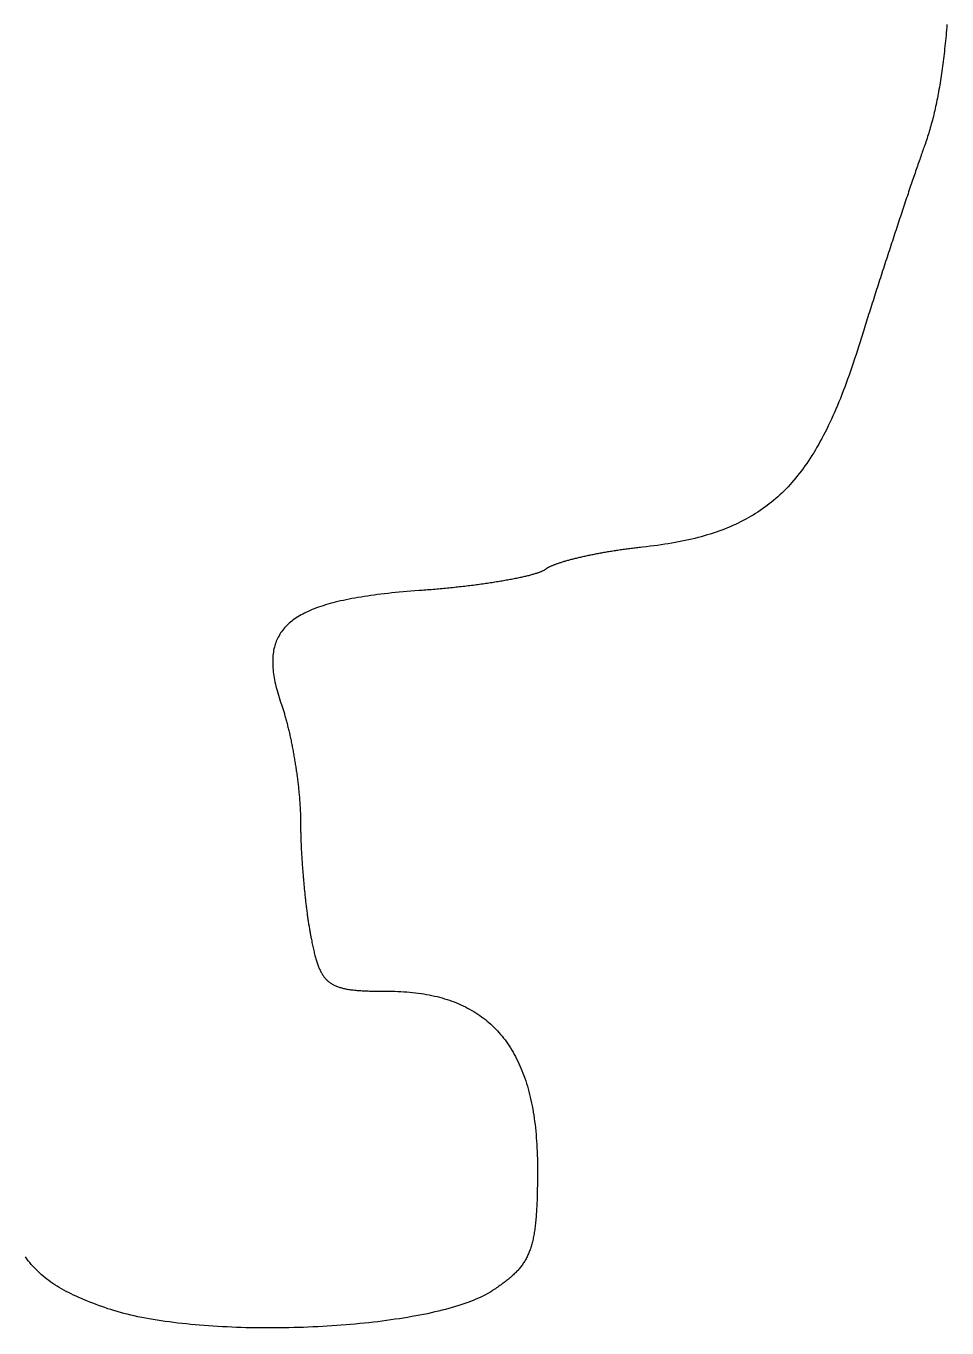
# Model space of a CAD drawing. Extents: x 106.2 to 144.7, y 114.2 to 169.2.
# Drawn here: x 125.42 to 144.62, y 114.55 to 141.69 of the extents above; entities that cross this region are included whole.
import ezdxf

# ---------------------------------------------------------------- set-up
doc = ezdxf.new("R2010")
doc.units = 0
doc.layers.get('0').update_dxf_attribs({"linetype": 'CONTINUOUS'})

msp = doc.modelspace()

# ---------------------------------------------------------------- linework, layer by layer
at = {"color": 7}
msp.add_polyline3d([(144.62, 141.724, 0), (144.615, 141.665, 0), (144.61, 141.607, 0), (144.605, 141.55, 0), (144.6, 141.493, 0), (144.595, 141.437, 0), (144.589, 141.381, 0), (144.584, 141.325, 0), (144.578, 141.27, 0), (144.572, 141.216, 0), (144.566, 141.162, 0), (144.56, 141.109, 0), (144.554, 141.056, 0), (144.548, 141.004, 0), (144.541, 140.952, 0), (144.535, 140.9, 0), (144.528, 140.85, 0), (144.521, 140.799, 0), (144.514, 140.749, 0), (144.507, 140.7, 0), (144.5, 140.651, 0), (144.492, 140.602, 0), (144.485, 140.554, 0), (144.477, 140.507, 0), (144.469, 140.46, 0), (144.461, 140.413, 0), (144.453, 140.367, 0), (144.445, 140.321, 0), (144.437, 140.276, 0), (144.428, 140.231, 0), (144.42, 140.186, 0), (144.411, 140.142, 0), (144.402, 140.099, 0), (144.393, 140.056, 0), (144.384, 140.013, 0), (144.374, 139.971, 0), (144.365, 139.929, 0), (144.355, 139.887, 0), (144.345, 139.846, 0), (144.336, 139.805, 0), (144.325, 139.765, 0), (144.315, 139.725, 0), (144.305, 139.686, 0), (144.294, 139.647, 0), (144.284, 139.608, 0), (144.273, 139.57, 0), (144.262, 139.532, 0), (144.251, 139.494, 0), (144.24, 139.457, 0), (144.229, 139.42, 0), (144.217, 139.384, 0), (144.205, 139.348, 0), (144.194, 139.312, 0), (144.182, 139.277, 0), (144.17, 139.242, 0), (144.157, 139.207, 0), (144.147, 139.179, 0), (144.137, 139.151, 0), (144.127, 139.122, 0), (144.117, 139.093, 0), (144.106, 139.063, 0), (144.096, 139.033, 0), (144.085, 139.002, 0), (144.074, 138.97, 0), (144.062, 138.938, 0), (144.051, 138.905, 0), (144.04, 138.872, 0), (144.028, 138.838, 0), (144.016, 138.804, 0), (144.004, 138.769, 0), (143.992, 138.734, 0), (143.979, 138.698, 0), (143.967, 138.662, 0), (143.954, 138.625, 0), (143.942, 138.588, 0), (143.929, 138.55, 0), (143.916, 138.512, 0), (143.903, 138.473, 0), (143.889, 138.434, 0), (143.876, 138.395, 0), (143.863, 138.355, 0), (143.849, 138.315, 0), (143.835, 138.274, 0), (143.821, 138.233, 0), (143.808, 138.192, 0), (143.794, 138.15, 0), (143.779, 138.108, 0), (143.765, 138.065, 0), (143.751, 138.023, 0), (143.736, 137.979, 0), (143.722, 137.936, 0), (143.707, 137.892, 0), (143.693, 137.848, 0), (143.678, 137.804, 0), (143.663, 137.759, 0), (143.648, 137.715, 0), (143.633, 137.67, 0), (143.618, 137.624, 0), (143.603, 137.579, 0), (143.588, 137.533, 0), (143.573, 137.487, 0), (143.558, 137.441, 0), (143.542, 137.394, 0), (143.527, 137.348, 0), (143.512, 137.301, 0), (143.496, 137.254, 0), (143.481, 137.207, 0), (143.465, 137.16, 0), (143.45, 137.113, 0), (143.434, 137.065, 0), (143.419, 137.017, 0), (143.403, 136.97, 0), (143.388, 136.922, 0), (143.372, 136.874, 0), (143.357, 136.826, 0), (143.341, 136.778, 0), (143.325, 136.73, 0), (143.31, 136.682, 0), (143.294, 136.633, 0), (143.278, 136.585, 0), (143.263, 136.537, 0), (143.247, 136.489, 0), (143.232, 136.44, 0), (143.216, 136.392, 0), (143.201, 136.344, 0), (143.185, 136.296, 0), (143.17, 136.248, 0), (143.154, 136.199, 0), (143.139, 136.151, 0), (143.123, 136.103, 0), (143.108, 136.055, 0), (143.093, 136.008, 0), (143.078, 135.96, 0), (143.062, 135.912, 0), (143.047, 135.865, 0), (143.032, 135.817, 0), (143.017, 135.77, 0), (143.002, 135.723, 0), (142.987, 135.676, 0), (142.972, 135.629, 0), (142.958, 135.582, 0), (142.943, 135.536, 0), (142.928, 135.49, 0), (142.914, 135.444, 0), (142.899, 135.398, 0), (142.885, 135.352, 0), (142.871, 135.307, 0), (142.857, 135.261, 0), (142.843, 135.216, 0), (142.829, 135.172, 0), (142.815, 135.127, 0), (142.801, 135.083, 0), (142.782, 135.023, 0), (142.754, 134.932, 0), (142.725, 134.841, 0), (142.695, 134.752, 0), (142.666, 134.664, 0), (142.637, 134.577, 0), (142.607, 134.491, 0), (142.578, 134.407, 0), (142.548, 134.324, 0), (142.518, 134.242, 0), (142.488, 134.162, 0), (142.458, 134.082, 0), (142.428, 134.004, 0), (142.397, 133.927, 0), (142.366, 133.851, 0), (142.335, 133.777, 0), (142.304, 133.703, 0), (142.273, 133.631, 0), (142.241, 133.56, 0), (142.21, 133.49, 0), (142.177, 133.421, 0), (142.145, 133.353, 0), (142.112, 133.287, 0), (142.08, 133.221, 0), (142.046, 133.157, 0), (142.013, 133.093, 0), (141.979, 133.031, 0), (141.945, 132.97, 0), (141.91, 132.91, 0), (141.876, 132.851, 0), (141.841, 132.793, 0), (141.805, 132.736, 0), (141.769, 132.68, 0), (141.733, 132.625, 0), (141.696, 132.571, 0), (141.659, 132.518, 0), (141.622, 132.466, 0), (141.584, 132.415, 0), (141.546, 132.365, 0), (141.507, 132.316, 0), (141.468, 132.268, 0), (141.428, 132.221, 0), (141.388, 132.175, 0), (141.348, 132.13, 0), (141.307, 132.085, 0), (141.265, 132.042, 0), (141.223, 131.999, 0), (141.181, 131.958, 0), (141.138, 131.917, 0), (141.094, 131.877, 0), (141.05, 131.838, 0), (141.006, 131.8, 0), (140.96, 131.762, 0), (140.915, 131.726, 0), (140.868, 131.69, 0), (140.821, 131.655, 0), (140.774, 131.621, 0), (140.726, 131.588, 0), (140.677, 131.556, 0), (140.628, 131.524, 0), (140.578, 131.493, 0), (140.527, 131.463, 0), (140.476, 131.434, 0), (140.424, 131.405, 0), (140.371, 131.377, 0), (140.318, 131.35, 0), (140.264, 131.324, 0), (140.209, 131.298, 0), (140.154, 131.273, 0), (140.098, 131.249, 0), (140.041, 131.225, 0), (139.983, 131.202, 0), (139.925, 131.18, 0), (139.866, 131.158, 0), (139.806, 131.138, 0), (139.745, 131.117, 0), (139.684, 131.098, 0), (139.622, 131.079, 0), (139.559, 131.06, 0), (139.495, 131.042, 0), (139.43, 131.025, 0), (139.365, 131.008, 0), (139.298, 130.992, 0), (139.231, 130.977, 0), (139.163, 130.962, 0), (139.094, 130.948, 0), (139.024, 130.934, 0), (138.953, 130.92, 0), (138.882, 130.908, 0), (138.809, 130.895, 0), (138.736, 130.884, 0), (138.661, 130.872, 0), (138.586, 130.862, 0), (138.51, 130.851, 0), (138.433, 130.842, 0), (138.354, 130.832, 0), (138.275, 130.823, 0), (138.233, 130.819, 0), (138.205, 130.816, 0), (138.177, 130.813, 0), (138.149, 130.809, 0), (138.121, 130.806, 0), (138.093, 130.803, 0), (138.065, 130.799, 0), (138.037, 130.796, 0), (138.009, 130.792, 0), (137.981, 130.789, 0), (137.953, 130.785, 0), (137.926, 130.781, 0), (137.898, 130.778, 0), (137.87, 130.774, 0), (137.843, 130.77, 0), (137.815, 130.766, 0), (137.788, 130.762, 0), (137.76, 130.758, 0), (137.733, 130.754, 0), (137.706, 130.75, 0), (137.679, 130.745, 0), (137.652, 130.741, 0), (137.625, 130.737, 0), (137.598, 130.732, 0), (137.572, 130.728, 0), (137.545, 130.724, 0), (137.519, 130.719, 0), (137.492, 130.715, 0), (137.466, 130.71, 0), (137.44, 130.705, 0), (137.414, 130.701, 0), (137.389, 130.696, 0), (137.363, 130.691, 0), (137.337, 130.687, 0), (137.312, 130.682, 0), (137.287, 130.677, 0), (137.262, 130.672, 0), (137.237, 130.667, 0), (137.213, 130.662, 0), (137.188, 130.657, 0), (137.164, 130.652, 0), (137.14, 130.647, 0), (137.116, 130.642, 0), (137.093, 130.637, 0), (137.069, 130.632, 0), (137.046, 130.627, 0), (137.023, 130.622, 0), (137, 130.617, 0), (136.978, 130.612, 0), (136.955, 130.607, 0), (136.933, 130.601, 0), (136.911, 130.596, 0), (136.89, 130.591, 0), (136.868, 130.586, 0), (136.847, 130.581, 0), (136.826, 130.575, 0), (136.806, 130.57, 0), (136.785, 130.565, 0), (136.765, 130.559, 0), (136.745, 130.554, 0), (136.726, 130.549, 0), (136.707, 130.544, 0), (136.688, 130.538, 0), (136.669, 130.533, 0), (136.651, 130.528, 0), (136.633, 130.522, 0), (136.615, 130.517, 0), (136.598, 130.512, 0), (136.58, 130.506, 0), (136.564, 130.501, 0), (136.547, 130.496, 0), (136.531, 130.49, 0), (136.515, 130.485, 0), (136.5, 130.48, 0), (136.485, 130.474, 0), (136.47, 130.469, 0), (136.456, 130.464, 0), (136.442, 130.459, 0), (136.428, 130.453, 0), (136.415, 130.448, 0), (136.402, 130.443, 0), (136.389, 130.438, 0), (136.377, 130.433, 0), (136.365, 130.427, 0), (136.354, 130.422, 0), (136.343, 130.417, 0), (136.332, 130.412, 0), (136.322, 130.407, 0), (136.312, 130.402, 0), (136.303, 130.397, 0), (136.294, 130.392, 0), (136.286, 130.387, 0), (136.277, 130.382, 0), (136.27, 130.377, 0), (136.263, 130.372, 0), (136.256, 130.367, 0), (136.25, 130.362, 0), (136.243, 130.357, 0), (136.236, 130.353, 0), (136.228, 130.348, 0), (136.22, 130.343, 0), (136.211, 130.338, 0), (136.201, 130.333, 0), (136.191, 130.328, 0), (136.18, 130.323, 0), (136.169, 130.318, 0), (136.157, 130.313, 0), (136.145, 130.308, 0), (136.132, 130.303, 0), (136.118, 130.298, 0), (136.104, 130.292, 0), (136.09, 130.287, 0), (136.074, 130.282, 0), (136.059, 130.277, 0), (136.043, 130.272, 0), (136.026, 130.267, 0), (136.009, 130.262, 0), (135.991, 130.256, 0), (135.973, 130.251, 0), (135.954, 130.246, 0), (135.935, 130.241, 0), (135.915, 130.236, 0), (135.895, 130.23, 0), (135.875, 130.225, 0), (135.853, 130.22, 0), (135.832, 130.215, 0), (135.81, 130.21, 0), (135.788, 130.204, 0), (135.765, 130.199, 0), (135.742, 130.194, 0), (135.718, 130.189, 0), (135.694, 130.184, 0), (135.669, 130.179, 0), (135.644, 130.173, 0), (135.619, 130.168, 0), (135.593, 130.163, 0), (135.567, 130.158, 0), (135.541, 130.153, 0), (135.514, 130.148, 0), (135.487, 130.143, 0), (135.459, 130.138, 0), (135.431, 130.133, 0), (135.403, 130.128, 0), (135.374, 130.123, 0), (135.346, 130.118, 0), (135.316, 130.113, 0), (135.287, 130.108, 0), (135.257, 130.103, 0), (135.226, 130.098, 0), (135.196, 130.093, 0), (135.165, 130.088, 0), (135.134, 130.084, 0), (135.103, 130.079, 0), (135.071, 130.074, 0), (135.039, 130.069, 0), (135.007, 130.065, 0), (134.974, 130.06, 0), (134.941, 130.055, 0), (134.908, 130.051, 0), (134.875, 130.046, 0), (134.841, 130.042, 0), (134.808, 130.037, 0), (134.774, 130.033, 0), (134.739, 130.028, 0), (134.705, 130.024, 0), (134.67, 130.02, 0), (134.635, 130.016, 0), (134.6, 130.011, 0), (134.565, 130.007, 0), (134.53, 130.003, 0), (134.494, 129.999, 0), (134.458, 129.995, 0), (134.422, 129.991, 0), (134.386, 129.987, 0), (134.35, 129.983, 0), (134.313, 129.979, 0), (134.277, 129.976, 0), (134.24, 129.972, 0), (134.203, 129.968, 0), (134.166, 129.965, 0), (134.129, 129.961, 0), (134.092, 129.958, 0), (134.055, 129.954, 0), (134.017, 129.951, 0), (133.98, 129.947, 0), (133.942, 129.944, 0), (133.904, 129.941, 0), (133.867, 129.938, 0), (133.829, 129.935, 0), (133.791, 129.932, 0), (133.753, 129.929, 0), (133.715, 129.926, 0), (133.677, 129.923, 0), (133.613, 129.919, 0), (133.527, 129.912, 0), (133.443, 129.906, 0), (133.36, 129.899, 0), (133.279, 129.892, 0), (133.199, 129.884, 0), (133.12, 129.877, 0), (133.042, 129.869, 0), (132.966, 129.86, 0), (132.891, 129.852, 0), (132.818, 129.843, 0), (132.746, 129.834, 0), (132.675, 129.825, 0), (132.605, 129.815, 0), (132.537, 129.806, 0), (132.469, 129.795, 0), (132.404, 129.785, 0), (132.339, 129.774, 0), (132.276, 129.763, 0), (132.214, 129.752, 0), (132.153, 129.74, 0), (132.093, 129.728, 0), (132.035, 129.715, 0), (131.978, 129.703, 0), (131.922, 129.689, 0), (131.867, 129.676, 0), (131.814, 129.662, 0), (131.762, 129.648, 0), (131.711, 129.634, 0), (131.661, 129.619, 0), (131.612, 129.604, 0), (131.565, 129.588, 0), (131.518, 129.572, 0), (131.473, 129.556, 0), (131.429, 129.539, 0), (131.387, 129.522, 0), (131.345, 129.504, 0), (131.304, 129.486, 0), (131.265, 129.468, 0), (131.227, 129.449, 0), (131.19, 129.43, 0), (131.154, 129.41, 0), (131.119, 129.39, 0), (131.085, 129.37, 0), (131.053, 129.349, 0), (131.021, 129.327, 0), (130.991, 129.306, 0), (130.962, 129.283, 0), (130.933, 129.261, 0), (130.906, 129.237, 0), (130.88, 129.214, 0), (130.855, 129.19, 0), (130.831, 129.165, 0), (130.808, 129.14, 0), (130.786, 129.115, 0), (130.766, 129.089, 0), (130.746, 129.062, 0), (130.727, 129.035, 0), (130.71, 129.007, 0), (130.693, 128.979, 0), (130.677, 128.951, 0), (130.663, 128.922, 0), (130.649, 128.892, 0), (130.636, 128.862, 0), (130.625, 128.832, 0), (130.614, 128.8, 0), (130.605, 128.769, 0), (130.596, 128.737, 0), (130.588, 128.704, 0), (130.581, 128.67, 0), (130.576, 128.636, 0), (130.571, 128.602, 0), (130.567, 128.567, 0), (130.564, 128.531, 0), (130.562, 128.495, 0), (130.561, 128.458, 0), (130.561, 128.421, 0), (130.562, 128.383, 0), (130.563, 128.345, 0), (130.566, 128.305, 0), (130.569, 128.266, 0), (130.574, 128.225, 0), (130.579, 128.184, 0), (130.585, 128.143, 0), (130.592, 128.101, 0), (130.6, 128.058, 0), (130.609, 128.014, 0), (130.619, 127.97, 0), (130.629, 127.925, 0), (130.64, 127.88, 0), (130.653, 127.834, 0), (130.666, 127.787, 0), (130.68, 127.74, 0), (130.694, 127.692, 0), (130.71, 127.643, 0), (130.726, 127.594, 0), (130.743, 127.543, 0), (130.751, 127.522, 0), (130.757, 127.502, 0), (130.764, 127.482, 0), (130.771, 127.461, 0), (130.777, 127.441, 0), (130.784, 127.419, 0), (130.791, 127.398, 0), (130.797, 127.377, 0), (130.804, 127.355, 0), (130.81, 127.332, 0), (130.817, 127.31, 0), (130.823, 127.287, 0), (130.83, 127.265, 0), (130.836, 127.241, 0), (130.842, 127.218, 0), (130.849, 127.195, 0), (130.855, 127.171, 0), (130.861, 127.147, 0), (130.867, 127.123, 0), (130.873, 127.098, 0), (130.88, 127.074, 0), (130.886, 127.049, 0), (130.892, 127.024, 0), (130.898, 126.999, 0), (130.903, 126.974, 0), (130.909, 126.948, 0), (130.915, 126.923, 0), (130.921, 126.897, 0), (130.926, 126.871, 0), (130.932, 126.845, 0), (130.938, 126.819, 0), (130.943, 126.792, 0), (130.949, 126.766, 0), (130.954, 126.739, 0), (130.96, 126.713, 0), (130.965, 126.686, 0), (130.97, 126.659, 0), (130.975, 126.632, 0), (130.98, 126.605, 0), (130.985, 126.578, 0), (130.99, 126.55, 0), (130.995, 126.523, 0), (131, 126.496, 0), (131.005, 126.468, 0), (131.01, 126.441, 0), (131.015, 126.413, 0), (131.019, 126.386, 0), (131.024, 126.358, 0), (131.028, 126.331, 0), (131.033, 126.303, 0), (131.037, 126.275, 0), (131.041, 126.247, 0), (131.045, 126.22, 0), (131.049, 126.192, 0), (131.053, 126.164, 0), (131.057, 126.137, 0), (131.061, 126.109, 0), (131.065, 126.081, 0), (131.069, 126.053, 0), (131.072, 126.026, 0), (131.076, 125.998, 0), (131.079, 125.971, 0), (131.083, 125.943, 0), (131.086, 125.916, 0), (131.089, 125.888, 0), (131.092, 125.861, 0), (131.096, 125.834, 0), (131.099, 125.807, 0), (131.101, 125.779, 0), (131.104, 125.752, 0), (131.107, 125.725, 0), (131.109, 125.699, 0), (131.112, 125.672, 0), (131.114, 125.645, 0), (131.117, 125.619, 0), (131.119, 125.592, 0), (131.121, 125.566, 0), (131.123, 125.54, 0), (131.125, 125.514, 0), (131.127, 125.488, 0), (131.129, 125.463, 0), (131.13, 125.437, 0), (131.132, 125.412, 0), (131.133, 125.387, 0), (131.135, 125.362, 0), (131.136, 125.337, 0), (131.137, 125.312, 0), (131.138, 125.288, 0), (131.139, 125.263, 0), (131.14, 125.239, 0), (131.14, 125.215, 0), (131.141, 125.192, 0), (131.141, 125.168, 0), (131.142, 125.145, 0), (131.142, 125.122, 0), (131.142, 125.099, 0), (131.142, 125.077, 0), (131.142, 125.054, 0), (131.142, 125.031, 0), (131.142, 125.008, 0), (131.143, 124.985, 0), (131.143, 124.962, 0), (131.143, 124.938, 0), (131.144, 124.914, 0), (131.144, 124.89, 0), (131.145, 124.865, 0), (131.145, 124.841, 0), (131.146, 124.816, 0), (131.147, 124.791, 0), (131.148, 124.766, 0), (131.148, 124.741, 0), (131.149, 124.716, 0), (131.15, 124.691, 0), (131.151, 124.665, 0), (131.152, 124.639, 0), (131.153, 124.613, 0), (131.155, 124.587, 0), (131.156, 124.561, 0), (131.157, 124.535, 0), (131.158, 124.509, 0), (131.16, 124.482, 0), (131.161, 124.456, 0), (131.163, 124.429, 0), (131.164, 124.402, 0), (131.166, 124.376, 0), (131.167, 124.349, 0), (131.169, 124.322, 0), (131.171, 124.295, 0), (131.173, 124.268, 0), (131.174, 124.241, 0), (131.176, 124.213, 0), (131.178, 124.186, 0), (131.18, 124.159, 0), (131.182, 124.132, 0), (131.184, 124.104, 0), (131.186, 124.077, 0), (131.188, 124.05, 0), (131.191, 124.022, 0), (131.193, 123.995, 0), (131.195, 123.968, 0), (131.197, 123.94, 0), (131.2, 123.913, 0), (131.202, 123.886, 0), (131.205, 123.859, 0), (131.207, 123.831, 0), (131.21, 123.804, 0), (131.212, 123.777, 0), (131.215, 123.75, 0), (131.217, 123.723, 0), (131.22, 123.696, 0), (131.223, 123.669, 0), (131.225, 123.642, 0), (131.228, 123.615, 0), (131.231, 123.589, 0), (131.234, 123.562, 0), (131.237, 123.536, 0), (131.239, 123.509, 0), (131.242, 123.483, 0), (131.245, 123.457, 0), (131.248, 123.431, 0), (131.251, 123.405, 0), (131.254, 123.379, 0), (131.258, 123.353, 0), (131.261, 123.328, 0), (131.264, 123.302, 0), (131.267, 123.277, 0), (131.27, 123.252, 0), (131.273, 123.227, 0), (131.277, 123.202, 0), (131.28, 123.178, 0), (131.283, 123.153, 0), (131.287, 123.129, 0), (131.29, 123.105, 0), (131.293, 123.081, 0), (131.297, 123.057, 0), (131.3, 123.034, 0), (131.304, 123.011, 0), (131.307, 122.988, 0), (131.311, 122.965, 0), (131.314, 122.942, 0), (131.318, 122.92, 0), (131.321, 122.898, 0), (131.325, 122.876, 0), (131.328, 122.855, 0), (131.332, 122.833, 0), (131.336, 122.812, 0), (131.339, 122.791, 0), (131.343, 122.771, 0), (131.347, 122.751, 0), (131.35, 122.731, 0), (131.354, 122.711, 0), (131.358, 122.692, 0), (131.362, 122.673, 0), (131.367, 122.645, 0), (131.374, 122.614, 0), (131.38, 122.584, 0), (131.386, 122.554, 0), (131.392, 122.526, 0), (131.398, 122.497, 0), (131.404, 122.469, 0), (131.411, 122.442, 0), (131.417, 122.416, 0), (131.423, 122.389, 0), (131.429, 122.364, 0), (131.435, 122.339, 0), (131.442, 122.314, 0), (131.448, 122.29, 0), (131.455, 122.267, 0), (131.461, 122.244, 0), (131.468, 122.221, 0), (131.475, 122.199, 0), (131.481, 122.178, 0), (131.488, 122.157, 0), (131.495, 122.136, 0), (131.503, 122.116, 0), (131.51, 122.096, 0), (131.517, 122.077, 0), (131.525, 122.059, 0), (131.533, 122.04, 0), (131.54, 122.023, 0), (131.548, 122.005, 0), (131.557, 121.988, 0), (131.565, 121.972, 0), (131.574, 121.956, 0), (131.583, 121.94, 0), (131.592, 121.925, 0), (131.601, 121.91, 0), (131.61, 121.896, 0), (131.62, 121.882, 0), (131.63, 121.868, 0), (131.64, 121.855, 0), (131.651, 121.842, 0), (131.661, 121.83, 0), (131.672, 121.818, 0), (131.684, 121.806, 0), (131.695, 121.795, 0), (131.707, 121.784, 0), (131.719, 121.773, 0), (131.732, 121.763, 0), (131.745, 121.753, 0), (131.758, 121.743, 0), (131.771, 121.734, 0), (131.785, 121.725, 0), (131.799, 121.716, 0), (131.814, 121.708, 0), (131.829, 121.7, 0), (131.844, 121.692, 0), (131.86, 121.685, 0), (131.876, 121.678, 0), (131.892, 121.671, 0), (131.909, 121.664, 0), (131.926, 121.658, 0), (131.944, 121.652, 0), (131.962, 121.646, 0), (131.981, 121.64, 0), (132, 121.635, 0), (132.019, 121.63, 0), (132.039, 121.625, 0), (132.06, 121.621, 0), (132.081, 121.616, 0), (132.102, 121.612, 0), (132.124, 121.608, 0), (132.147, 121.605, 0), (132.169, 121.601, 0), (132.193, 121.598, 0), (132.217, 121.595, 0), (132.241, 121.592, 0), (132.266, 121.589, 0), (132.292, 121.587, 0), (132.318, 121.584, 0), (132.345, 121.582, 0), (132.372, 121.58, 0), (132.4, 121.578, 0), (132.429, 121.577, 0), (132.458, 121.575, 0), (132.488, 121.574, 0), (132.518, 121.572, 0), (132.549, 121.571, 0), (132.581, 121.57, 0), (132.613, 121.569, 0), (132.646, 121.568, 0), (132.679, 121.568, 0), (132.713, 121.567, 0), (132.748, 121.567, 0), (132.784, 121.566, 0), (132.82, 121.566, 0), (132.857, 121.566, 0), (132.895, 121.566, 0), (132.933, 121.566, 0), (132.976, 121.566, 0), (133.041, 121.565, 0), (133.106, 121.564, 0), (133.17, 121.562, 0), (133.233, 121.559, 0), (133.295, 121.555, 0), (133.357, 121.551, 0), (133.417, 121.546, 0), (133.478, 121.54, 0), (133.537, 121.534, 0), (133.596, 121.526, 0), (133.654, 121.518, 0), (133.711, 121.509, 0), (133.768, 121.499, 0), (133.824, 121.489, 0), (133.879, 121.478, 0), (133.934, 121.466, 0), (133.987, 121.453, 0), (134.041, 121.439, 0), (134.093, 121.425, 0), (134.145, 121.41, 0), (134.196, 121.394, 0), (134.246, 121.377, 0), (134.296, 121.36, 0), (134.345, 121.342, 0), (134.393, 121.322, 0), (134.44, 121.303, 0), (134.487, 121.282, 0), (134.533, 121.261, 0), (134.579, 121.239, 0), (134.624, 121.216, 0), (134.668, 121.192, 0), (134.711, 121.167, 0), (134.754, 121.142, 0), (134.796, 121.116, 0), (134.837, 121.089, 0), (134.878, 121.061, 0), (134.917, 121.033, 0), (134.957, 121.004, 0), (134.995, 120.974, 0), (135.033, 120.943, 0), (135.07, 120.911, 0), (135.107, 120.879, 0), (135.143, 120.845, 0), (135.178, 120.811, 0), (135.212, 120.776, 0), (135.246, 120.741, 0), (135.279, 120.704, 0), (135.311, 120.667, 0), (135.343, 120.629, 0), (135.374, 120.59, 0), (135.405, 120.551, 0), (135.434, 120.51, 0), (135.463, 120.469, 0), (135.492, 120.427, 0), (135.519, 120.384, 0), (135.546, 120.34, 0), (135.573, 120.296, 0), (135.598, 120.25, 0), (135.623, 120.204, 0), (135.647, 120.157, 0), (135.671, 120.11, 0), (135.694, 120.061, 0), (135.716, 120.012, 0), (135.738, 119.962, 0), (135.759, 119.911, 0), (135.779, 119.859, 0), (135.799, 119.806, 0), (135.818, 119.753, 0), (135.836, 119.698, 0), (135.854, 119.643, 0), (135.871, 119.587, 0), (135.887, 119.531, 0), (135.902, 119.473, 0), (135.917, 119.415, 0), (135.932, 119.355, 0), (135.945, 119.295, 0), (135.958, 119.234, 0), (135.971, 119.173, 0), (135.982, 119.11, 0), (135.993, 119.047, 0), (136.004, 118.983, 0), (136.013, 118.918, 0), (136.023, 118.852, 0), (136.031, 118.785, 0), (136.039, 118.718, 0), (136.046, 118.649, 0), (136.052, 118.58, 0), (136.058, 118.51, 0), (136.063, 118.439, 0), (136.068, 118.368, 0), (136.071, 118.295, 0), (136.075, 118.222, 0), (136.077, 118.147, 0), (136.079, 118.072, 0), (136.08, 117.996, 0), (136.081, 117.92, 0), (136.081, 117.856, 0), (136.081, 117.803, 0), (136.081, 117.751, 0), (136.081, 117.7, 0), (136.08, 117.65, 0), (136.08, 117.601, 0), (136.079, 117.553, 0), (136.079, 117.506, 0), (136.078, 117.459, 0), (136.077, 117.413, 0), (136.076, 117.368, 0), (136.075, 117.324, 0), (136.074, 117.281, 0), (136.073, 117.238, 0), (136.072, 117.196, 0), (136.07, 117.155, 0), (136.068, 117.115, 0), (136.067, 117.076, 0), (136.065, 117.037, 0), (136.063, 116.999, 0), (136.06, 116.961, 0), (136.058, 116.924, 0), (136.055, 116.888, 0), (136.053, 116.853, 0), (136.05, 116.818, 0), (136.047, 116.784, 0), (136.043, 116.751, 0), (136.04, 116.718, 0), (136.036, 116.686, 0), (136.033, 116.654, 0), (136.029, 116.623, 0), (136.025, 116.593, 0), (136.02, 116.563, 0), (136.016, 116.534, 0), (136.011, 116.505, 0), (136.006, 116.477, 0), (136.001, 116.449, 0), (135.995, 116.422, 0), (135.989, 116.395, 0), (135.983, 116.369, 0), (135.977, 116.343, 0), (135.971, 116.318, 0), (135.964, 116.293, 0), (135.957, 116.269, 0), (135.95, 116.245, 0), (135.943, 116.221, 0), (135.935, 116.198, 0), (135.927, 116.175, 0), (135.919, 116.153, 0), (135.911, 116.131, 0), (135.902, 116.109, 0), (135.893, 116.088, 0), (135.884, 116.067, 0), (135.874, 116.047, 0), (135.864, 116.026, 0), (135.854, 116.007, 0), (135.844, 115.987, 0), (135.833, 115.967, 0), (135.822, 115.948, 0), (135.81, 115.93, 0), (135.799, 115.911, 0), (135.786, 115.893, 0), (135.774, 115.874, 0), (135.761, 115.857, 0), (135.748, 115.839, 0), (135.735, 115.821, 0), (135.721, 115.804, 0), (135.707, 115.787, 0), (135.693, 115.77, 0), (135.678, 115.753, 0), (135.663, 115.736, 0), (135.647, 115.72, 0), (135.631, 115.703, 0), (135.615, 115.687, 0), (135.598, 115.671, 0), (135.581, 115.654, 0), (135.564, 115.638, 0), (135.546, 115.622, 0), (135.528, 115.606, 0), (135.509, 115.59, 0), (135.49, 115.574, 0), (135.471, 115.558, 0), (135.451, 115.542, 0), (135.431, 115.526, 0), (135.41, 115.51, 0), (135.389, 115.494, 0), (135.368, 115.478, 0), (135.346, 115.462, 0), (135.323, 115.446, 0), (135.3, 115.43, 0), (135.277, 115.413, 0), (135.253, 115.397, 0), (135.229, 115.38, 0), (135.205, 115.363, 0), (135.18, 115.347, 0), (135.154, 115.33, 0), (135.128, 115.313, 0), (135.088, 115.287, 0), (135.045, 115.262, 0), (135, 115.237, 0), (134.953, 115.213, 0), (134.904, 115.188, 0), (134.853, 115.165, 0), (134.8, 115.142, 0), (134.744, 115.119, 0), (134.687, 115.096, 0), (134.628, 115.074, 0), (134.567, 115.053, 0), (134.504, 115.032, 0), (134.44, 115.011, 0), (134.374, 114.99, 0), (134.306, 114.971, 0), (134.236, 114.951, 0), (134.165, 114.932, 0), (134.092, 114.914, 0), (134.018, 114.895, 0), (133.943, 114.878, 0), (133.865, 114.86, 0), (133.787, 114.843, 0), (133.707, 114.827, 0), (133.626, 114.811, 0), (133.544, 114.796, 0), (133.46, 114.781, 0), (133.375, 114.766, 0), (133.29, 114.752, 0), (133.203, 114.738, 0), (133.115, 114.725, 0), (133.026, 114.712, 0), (132.936, 114.7, 0), (132.845, 114.688, 0), (132.753, 114.676, 0), (132.66, 114.665, 0), (132.567, 114.655, 0), (132.473, 114.645, 0), (132.378, 114.635, 0), (132.282, 114.626, 0), (132.186, 114.618, 0), (132.09, 114.609, 0), (131.992, 114.602, 0), (131.895, 114.595, 0), (131.797, 114.588, 0), (131.698, 114.582, 0), (131.599, 114.576, 0), (131.5, 114.571, 0), (131.4, 114.566, 0), (131.3, 114.562, 0), (131.201, 114.558, 0), (131.1, 114.555, 0), (131, 114.552, 0), (130.9, 114.549, 0), (130.799, 114.548, 0), (130.699, 114.546, 0), (130.599, 114.546, 0), (130.499, 114.545, 0), (130.399, 114.546, 0), (130.299, 114.546, 0), (130.199, 114.547, 0), (130.1, 114.549, 0), (130.001, 114.551, 0), (129.902, 114.554, 0), (129.804, 114.558, 0), (129.706, 114.561, 0), (129.609, 114.566, 0), (129.512, 114.571, 0), (129.416, 114.576, 0), (129.32, 114.582, 0), (129.225, 114.588, 0), (129.131, 114.595, 0), (129.038, 114.603, 0), (128.945, 114.611, 0), (128.853, 114.619, 0), (128.762, 114.629, 0), (128.672, 114.638, 0), (128.582, 114.648, 0), (128.494, 114.659, 0), (128.407, 114.67, 0), (128.321, 114.682, 0), (128.236, 114.695, 0), (128.152, 114.707, 0), (128.069, 114.721, 0), (127.988, 114.735, 0), (127.908, 114.75, 0), (127.829, 114.765, 0), (127.752, 114.78, 0), (127.676, 114.797, 0), (127.601, 114.814, 0), (127.528, 114.831, 0), (127.457, 114.849, 0), (127.387, 114.867, 0), (127.319, 114.887, 0), (127.252, 114.906, 0), (127.187, 114.927, 0), (127.124, 114.947, 0), (127.061, 114.969, 0), (126.996, 114.993, 0), (126.932, 115.016, 0), (126.869, 115.039, 0), (126.808, 115.063, 0), (126.747, 115.086, 0), (126.688, 115.11, 0), (126.63, 115.134, 0), (126.573, 115.158, 0), (126.517, 115.182, 0), (126.463, 115.207, 0), (126.409, 115.232, 0), (126.357, 115.257, 0), (126.305, 115.283, 0), (126.255, 115.308, 0), (126.206, 115.335, 0), (126.158, 115.361, 0), (126.111, 115.389, 0), (126.065, 115.416, 0), (126.02, 115.444, 0), (125.976, 115.473, 0), (125.933, 115.502, 0), (125.892, 115.532, 0), (125.851, 115.563, 0), (125.811, 115.594, 0), (125.772, 115.626, 0), (125.734, 115.658, 0), (125.697, 115.692, 0), (125.661, 115.726, 0), (125.626, 115.761, 0), (125.592, 115.796, 0), (125.559, 115.833, 0), (125.527, 115.871, 0), (125.496, 115.909, 0), (125.465, 115.948, 0), (125.436, 115.989, 0), (125.407, 116.03, 0)], dxfattribs=at)

doc.saveas('drawing.dxf')
